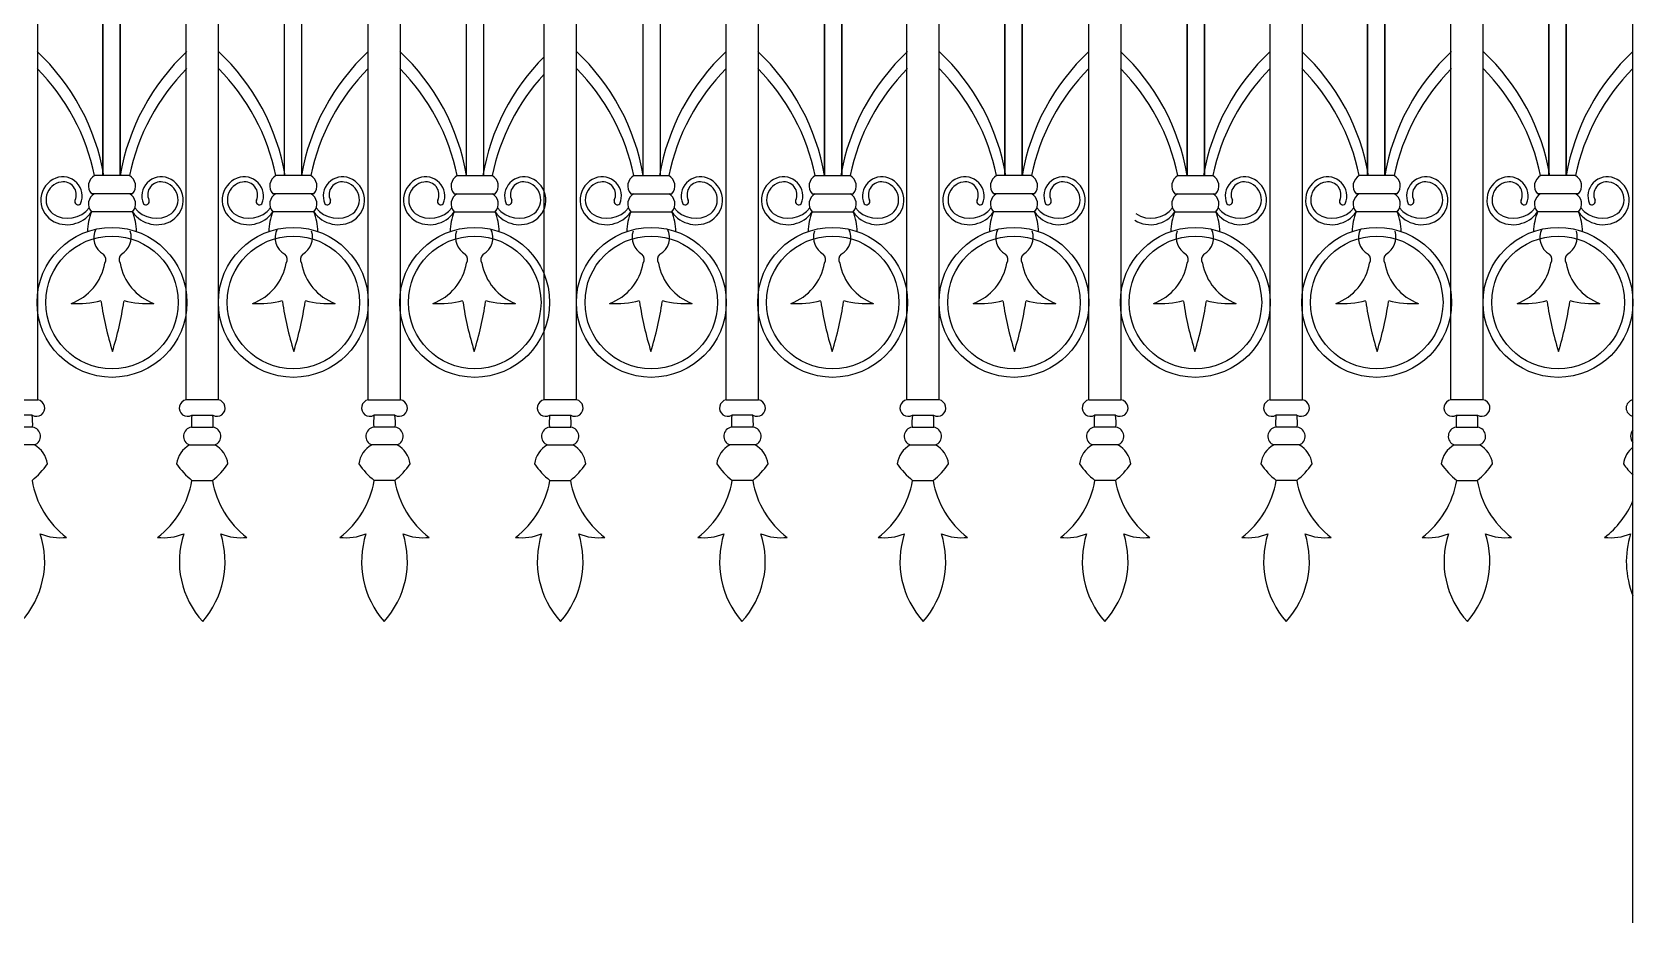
# Model space of a CAD drawing. Extents: x 2810 to 4263, y 1706 to 2808.
# Drawn here: x 3521 to 4263, y 1706 to 2119 of the extents above; entities that cross this region are included whole.
import ezdxf

# ---------------------------------------------------------------- set-up
doc = ezdxf.new("R2010")
doc.units = 0
doc.header["$LTSCALE"] = 0.85
doc.header["$MEASUREMENT"] = 0
for name, color, linetype in [('3', 3, 'CONTINUOUS'), ('4', 4, 'CONTINUOUS'), ('7', 7, 'CONTINUOUS')]:
    doc.layers.add(name, color=color, linetype=linetype)

msp = doc.modelspace()

# ---------------------------------------------------------------- linework, layer by layer
at = {"layer": '3'}
for p, q in [((4263.19, 1706.25), (4263.19, 2807.75)), ((3638.14, 2539.31), (3638.14, 2052.4)), ((3646.14, 2539.31), (3646.14, 2052.4)), ((3722.59, 2052.4), (3722.59, 2539.31)), ((3730.59, 2052.4), (3730.59, 2539.31)), ((3804.45, 2052.4), (3804.45, 2539.31)), ((3812.45, 2052.4), (3812.45, 2539.31)), ((3554.1, 2463.82), (3554.1, 2052.4)), ((3554.1, 2052.4), (3554.1, 2463.82)), ((3562.1, 2463.82), (3562.1, 2052.4)), ((3562.1, 2052.4), (3562.1, 2463.82)), ((3888.49, 2052.4), (3888.49, 2463.82)), ((3888.49, 2463.82), (3888.49, 2052.4)), ((3896.49, 2052.4), (3896.49, 2463.82)), ((3896.49, 2463.82), (3896.49, 2052.4)), ((3972.13, 2463.82), (3972.13, 2052.4)), ((3972.13, 2052.4), (3972.13, 2463.82)), ((3980.13, 2463.82), (3980.13, 2052.4)), ((3980.13, 2052.4), (3980.13, 2463.82)), ((4056.58, 2052.4), (4056.58, 2463.82)), ((4056.58, 2463.82), (4056.58, 2052.4)), ((4064.58, 2052.4), (4064.58, 2463.82)), ((4064.58, 2463.82), (4064.58, 2052.4)), ((4140.22, 2463.82), (4140.22, 2052.4)), ((4140.22, 2052.4), (4140.22, 2463.82)), ((4148.22, 2463.82), (4148.22, 2052.4)), ((4148.22, 2052.4), (4148.22, 2463.82)), ((4224.26, 2463.82), (4224.26, 2052.4)), ((4224.26, 2052.4), (4224.26, 2463.82)), ((4232.26, 2463.82), (4232.26, 2052.4)), ((4232.26, 2052.4), (4232.26, 2463.82)), ((3566.38, 2052.4), (3550.22, 2052.4)), ((3650.42, 2052.4), (3634.26, 2052.4)), ((3718.31, 2052.4), (3734.47, 2052.4)), ((3800.16, 2052.4), (3816.32, 2052.4)), ((3884.21, 2052.4), (3900.37, 2052.4)), ((3984.41, 2052.4), (3968.25, 2052.4)), ((4052.3, 2052.4), (4068.46, 2052.4)), ((4152.5, 2052.4), (4136.34, 2052.4)), ((4236.55, 2052.4), (4220.39, 2052.4)), ((3567.81, 2044.04), (3548.79, 2044.04)), ((3566.38, 2044.04), (3550.22, 2044.04)), ((3651.85, 2044.04), (3632.84, 2044.04)), ((3650.42, 2044.04), (3634.26, 2044.04)), ((3716.88, 2044.04), (3735.9, 2044.04)), ((3718.31, 2044.04), (3734.47, 2044.04)), ((3798.74, 2044.04), (3817.75, 2044.04)), ((3800.16, 2044.04), (3816.32, 2044.04)), ((3882.78, 2044.04), (3901.79, 2044.04)), ((3884.21, 2044.04), (3900.37, 2044.04)), ((3985.84, 2044.04), (3966.83, 2044.04)), ((3984.41, 2044.04), (3968.25, 2044.04)), ((4050.87, 2044.04), (4069.88, 2044.04)), ((4052.3, 2044.04), (4068.46, 2044.04)), ((4153.93, 2044.04), (4134.92, 2044.04)), ((4152.5, 2044.04), (4136.34, 2044.04)), ((4237.97, 2044.04), (4218.96, 2044.04)), ((4236.55, 2044.04), (4220.39, 2044.04)), ((3567.81, 2035.67), (3548.79, 2035.67)), ((3651.85, 2035.67), (3632.84, 2035.67)), ((3716.88, 2035.67), (3735.9, 2035.67)), ((3798.74, 2035.67), (3817.75, 2035.67)), ((3882.78, 2035.67), (3901.79, 2035.67)), ((3985.84, 2035.67), (3966.83, 2035.67)), ((4050.87, 2035.67), (4069.88, 2035.67)), ((4153.93, 2035.67), (4134.92, 2035.67)), ((4237.97, 2035.67), (4218.96, 2035.67)), ((3521.36, 1941.45), (3511.6, 1941.45)), ((3595.24, 1941.45), (3605, 1941.45)), ((3689.45, 1941.45), (3679.69, 1941.45)), ((3761.14, 1941.45), (3770.9, 1941.45)), ((3855.35, 1941.45), (3845.59, 1941.45)), ((3929.23, 1941.45), (3938.99, 1941.45)), ((4023.44, 1941.45), (4013.68, 1941.45)), ((4107.48, 1941.45), (4097.72, 1941.45)), ((4181.36, 1941.45), (4191.12, 1941.45)), ((3521.48, 1935.92), (3511.48, 1935.92)), ((3595.12, 1935.92), (3605.12, 1935.92)), ((3689.57, 1935.92), (3679.57, 1935.92)), ((3761.02, 1935.92), (3771.02, 1935.92)), ((3855.47, 1935.92), (3845.47, 1935.92)), ((3929.11, 1935.92), (3939.11, 1935.92)), ((4023.56, 1935.92), (4013.56, 1935.92)), ((4107.6, 1935.92), (4097.6, 1935.92)), ((4181.24, 1935.92), (4191.24, 1935.92)), ((3522.33, 1927.68), (3510.63, 1927.68)), ((3594.27, 1927.68), (3605.97, 1927.68)), ((3690.42, 1927.68), (3678.72, 1927.68)), ((3760.17, 1927.68), (3771.87, 1927.68)), ((3856.32, 1927.68), (3844.62, 1927.68)), ((3928.26, 1927.68), (3939.96, 1927.68)), ((4024.41, 1927.68), (4012.71, 1927.68)), ((4108.45, 1927.68), (4096.75, 1927.68)), ((4180.39, 1927.68), (4192.09, 1927.68)), ((3595.37, 1911.2), (3604.87, 1911.2)), ((3689.32, 1911.2), (3679.82, 1911.2)), ((3761.26, 1911.2), (3770.77, 1911.2)), ((3855.22, 1911.2), (3845.72, 1911.2)), ((3929.35, 1911.2), (3938.86, 1911.2)), ((4023.31, 1911.2), (4013.81, 1911.2)), ((4107.36, 1911.2), (4097.85, 1911.2)), ((4181.49, 1911.2), (4190.99, 1911.2))]:
    msp.add_line(p, q, dxfattribs=at)
for centre, radius in [((3558.3, 1993.7), 34.73), ((3642.34, 1993.7), 34.73), ((3726.39, 1993.7), 34.73), ((3808.24, 1993.7), 34.73), ((3892.29, 1993.7), 34.73), ((3976.33, 1993.7), 34.73), ((4060.38, 1993.7), 34.73), ((4144.42, 1993.7), 34.73), ((4228.47, 1993.7), 34.73), ((3558.3, 1993.7), 30.73), ((3642.34, 1993.7), 30.73), ((3726.39, 1993.7), 30.73), ((3808.24, 1993.7), 30.73), ((3892.29, 1993.7), 30.73), ((3976.33, 1993.7), 30.73), ((4060.38, 1993.7), 30.73), ((4144.42, 1993.7), 30.73), ((4228.47, 1993.7), 30.73)]:
    msp.add_circle(centre, radius, dxfattribs=at)
for centre, radius, start, end in [((3454.01, 2035.48), 101.91, 9.55887, 46.95195), ((3662.59, 2035.48), 101.91, 133.04805, 170.44113), ((3538.06, 2035.48), 101.91, 9.55887, 46.95195), ((3746.63, 2035.48), 101.91, 133.04805, 170.44113), ((3622.1, 2035.48), 101.91, 9.55887, 46.95195), ((3830.68, 2035.48), 101.91, 135.08128, 170.44113), ((3703.95, 2035.48), 101.91, 9.55887, 46.95195), ((3912.53, 2035.48), 101.91, 133.04805, 170.44113), ((3788, 2035.48), 101.91, 9.55887, 46.95195), ((3996.57, 2035.48), 101.91, 133.04805, 170.44113), ((3872.05, 2035.48), 101.91, 9.55887, 46.95195), ((4080.62, 2035.48), 101.91, 133.04805, 170.44113), ((3956.09, 2035.48), 101.91, 9.55887, 46.95195), ((4164.66, 2035.48), 101.91, 133.04805, 170.44113), ((4040.14, 2035.48), 101.91, 9.55887, 46.95195), ((4248.71, 2035.48), 101.91, 133.04805, 170.44113), ((4124.18, 2035.48), 101.91, 9.55887, 46.95195), ((4332.76, 2035.48), 101.91, 133.04805, 170.44113), ((3452.89, 2032.19), 99.4, 11.73218, 44.67935), ((3663.7, 2032.19), 99.4, 135.32065, 168.26782), ((3536.94, 2032.19), 99.4, 11.73218, 44.67935), ((3747.75, 2032.19), 99.4, 135.32065, 168.26782), ((3620.98, 2032.19), 99.4, 11.73218, 44.67935), ((3702.84, 2032.19), 99.4, 11.73218, 44.67935), ((3913.65, 2032.19), 99.4, 135.32065, 168.26782), ((3786.88, 2032.19), 99.4, 11.73218, 44.67935), ((3997.69, 2032.19), 99.4, 135.32065, 168.26782), ((3870.93, 2032.19), 99.4, 11.73218, 44.67935), ((4081.74, 2032.19), 99.4, 135.32065, 168.26782), ((3954.97, 2032.19), 99.4, 11.73218, 44.67935), ((4165.78, 2032.19), 99.4, 135.32065, 168.26782), ((4039.02, 2032.19), 99.4, 11.73218, 44.67935), ((4249.83, 2032.19), 99.4, 135.32065, 168.26782), ((4123.06, 2032.19), 99.4, 11.73218, 44.67935), ((4333.87, 2032.19), 99.4, 135.32065, 168.26782), ((3831.79, 2032.19), 99.4, 137.49285, 168.26782), ((3536.4, 2040.98), 11.08, 111.7387, 236.70561), ((3536.02, 2041.23), 8.31, 98.83803, 230.72829), ((3535.51, 2042.93), 8.94, 336.81192, 111.06116), ((3535.81, 2043.61), 5.93, 334.38191, 100.3184), ((3552.75, 2047.67), 5.37, 118.15243, 222.4921), ((3563.85, 2047.67), 5.37, 317.5079, 61.84757), ((3581.09, 2042.93), 8.94, 68.93884, 203.18808), ((3580.79, 2043.61), 5.93, 79.6816, 205.61809), ((3580.58, 2041.23), 8.31, 309.27171, 81.16197), ((3580.19, 2040.98), 11.08, 303.29439, 68.2613), ((3580.19, 2040.98), 11.08, 303.29439, 68.2613), ((3620.45, 2040.98), 11.08, 111.7387, 236.70561), ((3620.07, 2041.23), 8.31, 98.83803, 230.72829), ((3619.56, 2042.93), 8.94, 336.81192, 111.06116), ((3619.85, 2043.61), 5.93, 334.38191, 100.3184), ((3636.8, 2047.67), 5.37, 118.15243, 222.4921), ((3647.89, 2047.67), 5.37, 317.5079, 61.84757), ((3665.13, 2042.93), 8.94, 68.93884, 203.18808), ((3664.84, 2043.61), 5.93, 79.6816, 205.61809), ((3664.62, 2041.23), 8.31, 309.27171, 81.16197), ((3664.24, 2040.98), 11.08, 303.29439, 68.2613), ((3704.49, 2040.98), 11.08, 111.7387, 236.70561), ((3704.11, 2041.23), 8.31, 98.83803, 230.72829), ((3703.6, 2042.93), 8.94, 336.81192, 111.06116), ((3703.9, 2043.61), 5.93, 334.38191, 100.3184), ((3720.84, 2047.67), 5.37, 118.15243, 222.4921), ((3731.94, 2047.67), 5.37, 317.5079, 61.84757), ((3749.18, 2042.93), 8.94, 68.93884, 203.18808), ((3748.88, 2043.61), 5.93, 79.6816, 205.61809), ((3748.67, 2041.23), 8.31, 309.27171, 81.16197), ((3748.28, 2040.98), 11.08, 303.29439, 68.2613), ((3786.35, 2040.98), 11.08, 111.7387, 236.70561), ((3785.97, 2041.23), 8.31, 98.83803, 230.72829), ((3785.46, 2042.93), 8.94, 336.81192, 111.06116), ((3785.75, 2043.61), 5.93, 334.38191, 100.3184), ((3802.7, 2047.67), 5.37, 118.15243, 222.4921), ((3813.79, 2047.67), 5.37, 317.5079, 61.84757), ((3831.03, 2042.93), 8.94, 68.93884, 203.18808), ((3830.73, 2043.61), 5.93, 79.6816, 205.61809), ((3830.52, 2041.23), 8.31, 309.27171, 81.16197), ((3830.14, 2040.98), 11.08, 303.29439, 68.2613), ((3870.39, 2040.98), 11.08, 111.7387, 236.70561), ((3870.39, 2040.98), 11.08, 111.7387, 236.70561), ((3870.01, 2041.23), 8.31, 98.83803, 230.72829), ((3869.5, 2042.93), 8.94, 336.81192, 111.06116), ((3869.8, 2043.61), 5.93, 334.38191, 100.3184), ((3886.74, 2047.67), 5.37, 118.15243, 222.4921), ((3897.83, 2047.67), 5.37, 317.5079, 61.84757), ((3915.07, 2042.93), 8.94, 68.93884, 203.18808), ((3914.78, 2043.61), 5.93, 79.6816, 205.61809), ((3914.56, 2041.23), 8.31, 309.27171, 81.16197), ((3914.18, 2040.98), 11.08, 303.29439, 68.2613), ((3954.44, 2040.98), 11.08, 111.7387, 236.70561), ((3954.06, 2041.23), 8.31, 98.83803, 230.72829), ((3953.55, 2042.93), 8.94, 336.81192, 111.06116), ((3953.84, 2043.61), 5.93, 334.38191, 100.3184), ((3970.79, 2047.67), 5.37, 118.15243, 222.4921), ((3981.88, 2047.67), 5.37, 317.5079, 61.84757), ((3999.12, 2042.93), 8.94, 68.93884, 203.18808), ((3998.82, 2043.61), 5.93, 79.6816, 205.61809), ((3998.61, 2041.23), 8.31, 309.27171, 81.16197), ((3998.23, 2040.98), 11.08, 303.29439, 68.2613), ((4054.83, 2047.67), 5.37, 118.15243, 222.4921), ((4065.92, 2047.67), 5.37, 317.5079, 61.84757), ((4083.16, 2042.93), 8.94, 68.93884, 203.18808), ((4082.87, 2043.61), 5.93, 79.6816, 205.61809), ((4082.65, 2041.23), 8.31, 309.27171, 81.16197), ((4082.27, 2040.98), 11.08, 303.29439, 68.2613), ((4122.53, 2040.98), 11.08, 111.7387, 236.70561), ((4122.15, 2041.23), 8.31, 98.83803, 230.72829), ((4121.64, 2042.93), 8.94, 336.81192, 111.06116), ((4121.93, 2043.61), 5.93, 334.38191, 100.3184), ((4138.88, 2047.67), 5.37, 118.15243, 222.4921), ((4149.97, 2047.67), 5.37, 317.5079, 61.84757), ((4167.21, 2042.93), 8.94, 68.93884, 203.18808), ((4166.91, 2043.61), 5.93, 79.6816, 205.61809), ((4166.7, 2041.23), 8.31, 309.27171, 81.16197), ((4166.32, 2040.98), 11.08, 303.29439, 68.2613), ((4166.32, 2040.98), 11.08, 303.29439, 68.2613), ((4206.57, 2040.98), 11.08, 111.7387, 236.70561), ((4206.19, 2041.23), 8.31, 98.83803, 230.72829), ((4205.68, 2042.93), 8.94, 336.81192, 111.06116), ((4205.98, 2043.61), 5.93, 334.38191, 100.3184), ((4222.92, 2047.67), 5.37, 118.15243, 222.4921), ((4234.01, 2047.67), 5.37, 317.5079, 61.84757), ((4251.25, 2042.93), 8.94, 68.93884, 203.18808), ((4250.96, 2043.61), 5.93, 79.6816, 205.61809), ((4250.74, 2041.23), 8.31, 309.27171, 81.16197), ((4250.36, 2040.98), 11.08, 303.29439, 68.2613), ((3542.6, 2040.48), 1.56, 158.60259, 316.55106), ((3552.75, 2039.3), 5.37, 118.15243, 222.4921), ((3563.85, 2039.3), 5.37, 317.5079, 61.84757), ((3574, 2040.48), 1.56, 223.44894, 21.39741), ((3626.65, 2040.48), 1.56, 158.60259, 316.55106), ((3636.8, 2039.3), 5.37, 118.15243, 222.4921), ((3647.89, 2039.3), 5.37, 317.5079, 61.84757), ((3658.04, 2040.48), 1.56, 223.44894, 21.39741), ((3710.69, 2040.48), 1.56, 158.60259, 316.55106), ((3720.84, 2039.3), 5.37, 118.15243, 222.4921), ((3731.94, 2039.3), 5.37, 317.5079, 61.84757), ((3742.09, 2040.48), 1.56, 223.44894, 21.39741), ((3792.55, 2040.48), 1.56, 158.60259, 316.55106), ((3802.7, 2039.3), 5.37, 118.15243, 222.4921), ((3813.79, 2039.3), 5.37, 317.5079, 61.84757), ((3823.94, 2040.48), 1.56, 223.44894, 21.39741), ((3876.59, 2040.48), 1.56, 158.60259, 316.55106), ((3886.74, 2039.3), 5.37, 118.15243, 222.4921), ((3897.83, 2039.3), 5.37, 317.5079, 61.84757), ((3907.98, 2040.48), 1.56, 223.44894, 21.39741), ((3960.64, 2040.48), 1.56, 158.60259, 316.55106), ((3970.79, 2039.3), 5.37, 118.15243, 222.4921), ((3981.88, 2039.3), 5.37, 317.5079, 61.84757), ((3992.03, 2040.48), 1.56, 223.44894, 21.39741), ((4054.83, 2039.3), 5.37, 118.15243, 222.4921), ((4065.92, 2039.3), 5.37, 317.5079, 61.84757), ((4076.07, 2040.48), 1.56, 223.44894, 21.39741), ((4128.73, 2040.48), 1.56, 158.60259, 316.55106), ((4138.88, 2039.3), 5.37, 118.15243, 222.4921), ((4149.97, 2039.3), 5.37, 317.5079, 61.84757), ((4160.12, 2040.48), 1.56, 223.44894, 21.39741), ((4212.77, 2040.48), 1.56, 158.60259, 316.55106), ((4222.92, 2039.3), 5.37, 118.15243, 222.4921), ((4234.01, 2039.3), 5.37, 317.5079, 61.84757), ((4244.16, 2040.48), 1.56, 223.44894, 21.39741), ((3537.49, 2043.35), 13.66, 238.33915, 325.83608), ((3537.8, 2045.21), 12.57, 235.92856, 322.98476), ((3579.11, 2043.35), 13.66, 214.16392, 301.66085), ((3578.8, 2045.21), 12.57, 217.01524, 304.07144), ((3621.53, 2043.35), 13.66, 238.33915, 325.83608), ((3621.85, 2045.21), 12.57, 235.92856, 322.98476), ((3663.15, 2043.35), 13.66, 214.16392, 301.66085), ((3662.84, 2045.21), 12.57, 217.01524, 304.07144), ((3705.58, 2043.35), 13.66, 238.33915, 325.83608), ((3705.89, 2045.21), 12.57, 235.92856, 322.98476), ((3747.2, 2043.35), 13.66, 214.16392, 301.66085), ((3746.89, 2045.21), 12.57, 217.01524, 304.07144), ((3787.43, 2043.35), 13.66, 238.33915, 325.83608), ((3787.75, 2045.21), 12.57, 235.92856, 322.98476), ((3829.05, 2043.35), 13.66, 214.16392, 301.66085), ((3828.74, 2045.21), 12.57, 217.01524, 304.07144), ((3871.48, 2043.35), 13.66, 238.33915, 325.83608), ((3871.79, 2045.21), 12.57, 235.92856, 322.98476), ((3913.1, 2043.35), 13.66, 214.16392, 301.66085), ((3912.78, 2045.21), 12.57, 217.01524, 304.07144), ((3955.52, 2043.35), 13.66, 238.33915, 325.83608), ((3955.84, 2045.21), 12.57, 235.92856, 322.98476), ((3997.14, 2043.35), 13.66, 214.16392, 301.66085), ((3996.83, 2045.21), 12.57, 217.01524, 304.07144), ((4039.57, 2043.35), 13.66, 238.33915, 325.83608), ((4039.88, 2045.21), 12.57, 235.92856, 322.98476), ((4081.19, 2043.35), 13.66, 214.16392, 301.66085), ((4080.87, 2045.21), 12.57, 217.01524, 304.07144), ((4123.61, 2043.35), 13.66, 238.33915, 325.83608), ((4123.93, 2045.21), 12.57, 235.92856, 322.98476), ((4165.23, 2043.35), 13.66, 214.16392, 301.66085), ((4164.92, 2045.21), 12.57, 217.01524, 304.07144), ((4207.66, 2043.35), 13.66, 238.33915, 325.83608), ((4207.97, 2045.21), 12.57, 235.92856, 322.98476), ((4249.28, 2043.35), 13.66, 214.16392, 301.66085), ((4248.96, 2045.21), 12.57, 217.01524, 304.07144), ((3558.67, 2023.71), 8.81, 153.58844, 240.47278), ((3558.21, 2023.86), 9.01, 299.75277, 17.92441), ((3642.71, 2023.71), 8.81, 153.58844, 240.47278), ((3642.26, 2023.86), 9.01, 299.75277, 17.92441), ((3726.47, 2023.86), 9.01, 162.07559, 240.24723), ((3726.02, 2023.71), 8.81, 299.52722, 26.41156), ((3808.33, 2023.86), 9.01, 162.07559, 240.24723), ((3807.87, 2023.71), 8.81, 299.52722, 26.41156), ((3892.37, 2023.86), 9.01, 162.07559, 240.24723), ((3891.92, 2023.71), 8.81, 299.52722, 26.41156), ((3976.7, 2023.71), 8.81, 153.58844, 240.47278), ((3976.25, 2023.86), 9.01, 299.75277, 17.92441), ((4060.46, 2023.86), 9.01, 162.07559, 240.24723), ((4060.01, 2023.71), 8.81, 299.52722, 26.41156), ((4144.79, 2023.71), 8.81, 153.58844, 240.47278), ((4144.34, 2023.86), 9.01, 299.75277, 17.92441), ((4228.84, 2023.71), 8.81, 153.58844, 240.47278), ((4228.38, 2023.86), 9.01, 299.75277, 17.92441), ((3530.72, 2016.29), 24.67, 290.54373, 349.67821), ((3552.2, 2013.57), 3.26, 328.59197, 49.36437), ((3564.81, 2013.57), 3.26, 130.63563, 211.40803), ((3586.3, 2016.29), 24.67, 190.32179, 249.45627), ((3614.76, 2016.29), 24.67, 290.54373, 349.67821), ((3636.25, 2013.57), 3.26, 328.59197, 49.36437), ((3648.85, 2013.57), 3.26, 130.63563, 211.40803), ((3670.34, 2016.29), 24.67, 190.32179, 249.45627), ((3698.39, 2016.29), 24.67, 290.54373, 349.67821), ((3719.88, 2013.57), 3.26, 328.59197, 49.36437), ((3732.49, 2013.57), 3.26, 130.63563, 211.40803), ((3753.97, 2016.29), 24.67, 190.32179, 249.45627), ((3780.25, 2016.29), 24.67, 290.54373, 349.67821), ((3801.73, 2013.57), 3.26, 328.59197, 49.36437), ((3814.34, 2013.57), 3.26, 130.63563, 211.40803), ((3835.83, 2016.29), 24.67, 190.32179, 249.45627), ((3864.29, 2016.29), 24.67, 290.54373, 349.67821), ((3885.78, 2013.57), 3.26, 328.59197, 49.36437), ((3898.38, 2013.57), 3.26, 130.63563, 211.40803), ((3919.87, 2016.29), 24.67, 190.32179, 249.45627), ((3948.75, 2016.29), 24.67, 290.54373, 349.67821), ((3970.24, 2013.57), 3.26, 328.59197, 49.36437), ((3982.84, 2013.57), 3.26, 130.63563, 211.40803), ((4004.33, 2016.29), 24.67, 190.32179, 249.45627), ((4032.38, 2016.29), 24.67, 290.54373, 349.67821), ((4053.87, 2013.57), 3.26, 328.59197, 49.36437), ((4066.47, 2013.57), 3.26, 130.63563, 211.40803), ((4087.96, 2016.29), 24.67, 190.32179, 249.45627), ((4116.84, 2016.29), 24.67, 290.54373, 349.67821), ((4138.33, 2013.57), 3.26, 328.59197, 49.36437), ((4150.93, 2013.57), 3.26, 130.63563, 211.40803), ((4172.42, 2016.29), 24.67, 190.32179, 249.45627), ((4200.88, 2016.29), 24.67, 290.54373, 349.67821), ((4222.37, 2013.57), 3.26, 328.59197, 49.36437), ((4234.98, 2013.57), 3.26, 130.63563, 211.40803), ((4256.46, 2016.29), 24.67, 190.32179, 249.45627), ((3542.01, 2038.9), 45.79, 266.69614, 284.17785), ((3706.31, 2016.93), 154.78, 188.49659, 197.26854), ((3410.71, 2016.93), 154.78, 342.73146, 351.50341), ((3575, 2038.9), 45.79, 255.82215, 273.30386), ((3626.06, 2038.9), 45.79, 266.69614, 284.17785), ((3790.35, 2016.93), 154.78, 188.49659, 197.26854), ((3494.75, 2016.93), 154.78, 342.73146, 351.50341), ((3659.04, 2038.9), 45.79, 255.82215, 273.30386), ((3709.69, 2038.9), 45.79, 266.69614, 284.17785), ((3873.98, 2016.93), 154.78, 188.49659, 197.26854), ((3578.38, 2016.93), 154.78, 342.73146, 351.50341), ((3742.68, 2038.9), 45.79, 255.82215, 273.30386), ((3791.54, 2038.9), 45.79, 266.69614, 284.17785), ((3955.84, 2016.93), 154.78, 188.49659, 197.26854), ((3660.24, 2016.93), 154.78, 342.73146, 351.50341), ((3824.53, 2038.9), 45.79, 255.82215, 273.30386), ((3875.59, 2038.9), 45.79, 266.69614, 284.17785), ((4039.88, 2016.93), 154.78, 188.49659, 197.26854), ((3744.28, 2016.93), 154.78, 342.73146, 351.50341), ((3908.57, 2038.9), 45.79, 255.82215, 273.30386), ((3960.04, 2038.9), 45.79, 266.69614, 284.17785), ((4124.34, 2016.93), 154.78, 188.49659, 197.26854), ((3828.74, 2016.93), 154.78, 342.73146, 351.50341), ((3993.03, 2038.9), 45.79, 255.82215, 273.30386), ((4043.68, 2038.9), 45.79, 266.69614, 284.17785), ((4207.97, 2016.93), 154.78, 188.49659, 197.26854), ((3912.37, 2016.93), 154.78, 342.73146, 351.50341), ((4076.67, 2038.9), 45.79, 255.82215, 273.30386), ((4128.14, 2038.9), 45.79, 266.69614, 284.17785), ((4292.43, 2016.93), 154.78, 188.49659, 197.26854), ((3996.83, 2016.93), 154.78, 342.73146, 351.50341), ((4161.12, 2038.9), 45.79, 255.82215, 273.30386), ((4212.18, 2038.9), 45.79, 266.69614, 284.17785), ((4376.47, 2016.93), 154.78, 188.49659, 197.26854), ((4080.87, 2016.93), 154.78, 342.73146, 351.50341), ((4245.17, 2038.9), 45.79, 255.82215, 273.30386)]:
    msp.add_arc(centre, radius, start, end, dxfattribs=at)
at = {"layer": '4'}
for p, q in [((3523.98, 1948.55), (3523.98, 2224.73)), ((3592.62, 1948.55), (3592.62, 2224.73)), ((3607.62, 1948.55), (3607.62, 2224.73)), ((3677.07, 1948.55), (3677.07, 2224.73)), ((3692.07, 1948.55), (3692.07, 2224.73)), ((3758.52, 1948.55), (3758.52, 2224.73)), ((3773.52, 1948.55), (3773.52, 2224.73)), ((3842.97, 1948.55), (3842.97, 2224.73)), ((3857.97, 1948.55), (3857.97, 2224.73)), ((3926.61, 1948.55), (3926.61, 2224.73)), ((3941.61, 1948.55), (3941.61, 2224.73)), ((4011.06, 1948.55), (4011.06, 2224.73)), ((4026.06, 1948.55), (4026.06, 2224.73)), ((4095.1, 1948.55), (4095.1, 2224.73)), ((4110.1, 1948.55), (4110.1, 2224.73)), ((4178.74, 1948.55), (4178.74, 2224.73)), ((4193.74, 1948.55), (4193.74, 2224.73)), ((4263.19, 1948.55), (4263.19, 2224.73))]:
    msp.add_line(p, q, dxfattribs=at)
for centre, radius, start, end in [((3574.75, 2025.57), 27.85, 158.72137, 178.07795), ((3541.85, 2025.57), 27.85, 1.92205, 21.27863), ((3658.79, 2025.57), 27.85, 158.72137, 178.07795), ((3625.9, 2025.57), 27.85, 1.92205, 21.27863), ((3742.84, 2025.57), 27.85, 158.72137, 178.07795), ((3709.94, 2025.57), 27.85, 1.92205, 21.27863), ((3824.69, 2025.57), 27.85, 158.72137, 178.07795), ((3791.79, 2025.57), 27.85, 1.92205, 21.27863), ((3908.74, 2025.57), 27.85, 158.72137, 178.07795), ((3875.84, 2025.57), 27.85, 1.92205, 21.27863), ((3992.78, 2025.57), 27.85, 158.72137, 178.07795), ((3959.88, 2025.57), 27.85, 1.92205, 21.27863), ((4076.83, 2025.57), 27.85, 158.72137, 178.07795), ((4043.93, 2025.57), 27.85, 1.92205, 21.27863), ((4160.87, 2025.57), 27.85, 158.72137, 178.07795), ((4127.97, 2025.57), 27.85, 1.92205, 21.27863), ((4244.92, 2025.57), 27.85, 158.72137, 178.07795), ((4212.02, 2025.57), 27.85, 1.92205, 21.27863), ((3523.28, 1944.77), 3.84, 239.97972, 79.46423), ((3593.32, 1944.77), 3.84, 100.53577, 300.02028), ((3606.92, 1944.77), 3.84, 239.97972, 79.46423), ((3677.77, 1944.77), 3.84, 100.53577, 300.02028), ((3691.37, 1944.77), 3.84, 239.97972, 79.46423), ((3759.22, 1944.77), 3.84, 100.53577, 300.02028), ((3772.82, 1944.77), 3.84, 239.97972, 79.46423), ((3843.67, 1944.77), 3.84, 100.53577, 300.02028), ((3857.27, 1944.77), 3.84, 239.97972, 79.46423), ((3927.31, 1944.77), 3.84, 100.53577, 300.02028), ((3940.91, 1944.77), 3.84, 239.97972, 79.46423), ((4011.76, 1944.77), 3.84, 100.53577, 300.02028), ((4025.36, 1944.77), 3.84, 239.97972, 79.46423), ((4095.8, 1944.77), 3.84, 100.53577, 300.02028), ((4109.4, 1944.77), 3.84, 239.97972, 79.46423), ((4179.44, 1944.77), 3.84, 100.53577, 300.02028), ((4193.04, 1944.77), 3.84, 239.97972, 79.46423), ((4263.89, 1944.77), 3.84, 100.53577, 259.46423), ((3487.79, 1937.96), 33.75, 356.5302, 5.9429), ((3628.81, 1937.96), 33.75, 174.0571, 183.4698), ((3571.43, 1937.96), 33.75, 356.5302, 5.9429), ((3713.26, 1937.96), 33.75, 174.0571, 183.4698), ((3655.88, 1937.96), 33.75, 356.5302, 5.9429), ((3794.7, 1937.96), 33.75, 174.0571, 183.4698), ((3737.33, 1937.96), 33.75, 356.5302, 5.9429), ((3879.15, 1937.96), 33.75, 174.0571, 183.4698), ((3821.78, 1937.96), 33.75, 356.5302, 5.9429), ((3962.79, 1937.96), 33.75, 174.0571, 183.4698), ((3905.42, 1937.96), 33.75, 356.5302, 5.9429), ((4047.24, 1937.96), 33.75, 174.0571, 183.4698), ((3989.87, 1937.96), 33.75, 356.5302, 5.9429), ((4131.29, 1937.96), 33.75, 174.0571, 183.4698), ((4073.92, 1937.96), 33.75, 356.5302, 5.9429), ((4214.93, 1937.96), 33.75, 174.0571, 183.4698), ((4157.56, 1937.96), 33.75, 356.5302, 5.9429), ((3520.84, 1931.69), 4.28, 290.36505, 81.46027), ((3595.76, 1931.69), 4.28, 98.53973, 249.63495), ((3604.48, 1931.69), 4.28, 290.36505, 81.46027), ((3680.21, 1931.69), 4.28, 98.53973, 249.63495), ((3688.93, 1931.69), 4.28, 290.36505, 81.46027), ((3761.65, 1931.69), 4.28, 98.53973, 249.63495), ((3770.38, 1931.69), 4.28, 290.36505, 81.46027), ((3846.1, 1931.69), 4.28, 98.53973, 249.63495), ((3854.83, 1931.69), 4.28, 290.36505, 81.46027), ((3929.74, 1931.69), 4.28, 98.53973, 249.63495), ((3938.47, 1931.69), 4.28, 290.36505, 81.46027), ((4014.19, 1931.69), 4.28, 98.53973, 249.63495), ((4022.92, 1931.69), 4.28, 290.36505, 81.46027), ((4098.24, 1931.69), 4.28, 98.53973, 249.63495), ((4106.97, 1931.69), 4.28, 290.36505, 81.46027), ((4181.88, 1931.69), 4.28, 98.53973, 249.63495), ((4190.61, 1931.69), 4.28, 290.36505, 81.46027), ((4266.33, 1931.69), 4.28, 137.18179, 222.81821), ((3516.95, 1917.5), 11.51, 6.92213, 62.12733), ((3599.65, 1917.5), 11.51, 117.87267, 173.07787), ((3600.59, 1917.5), 11.51, 6.92213, 62.12733), ((3684.1, 1917.5), 11.51, 117.87267, 173.07787), ((3685.04, 1917.5), 11.51, 6.92213, 62.12733), ((3765.55, 1917.5), 11.51, 117.87267, 173.07787), ((3766.49, 1917.5), 11.51, 6.92213, 62.12733), ((3850, 1917.5), 11.51, 117.87267, 173.07787), ((3850.94, 1917.5), 11.51, 6.92213, 62.12733), ((3933.64, 1917.5), 11.51, 117.87267, 173.07787), ((3934.58, 1917.5), 11.51, 6.92213, 62.12733), ((4018.09, 1917.5), 11.51, 117.87267, 173.07787), ((4019.03, 1917.5), 11.51, 6.92213, 62.12733), ((4102.13, 1917.5), 11.51, 117.87267, 173.07787), ((4103.07, 1917.5), 11.51, 6.92213, 62.12733), ((4185.77, 1917.5), 11.51, 117.87267, 173.07787), ((4186.71, 1917.5), 11.51, 6.92213, 62.12733), ((4270.22, 1917.5), 11.51, 127.64337, 173.07787), ((3497.9, 1940.05), 37.1, 308.97251, 325.23482), ((3618.7, 1940.05), 37.1, 214.76518, 231.02749), ((3581.54, 1940.05), 37.1, 308.97251, 325.23482), ((3703.15, 1940.05), 37.1, 214.76518, 231.02749), ((3665.99, 1940.05), 37.1, 308.97251, 325.23482), ((3784.6, 1940.05), 37.1, 214.76518, 231.02749), ((3747.44, 1940.05), 37.1, 308.97251, 325.23482), ((3869.05, 1940.05), 37.1, 214.76518, 231.02749), ((3831.89, 1940.05), 37.1, 308.97251, 325.23482), ((3952.69, 1940.05), 37.1, 214.76518, 231.02749), ((3915.53, 1940.05), 37.1, 308.97251, 325.23482), ((4037.14, 1940.05), 37.1, 214.76518, 231.02749), ((3999.98, 1940.05), 37.1, 308.97251, 325.23482), ((4121.18, 1940.05), 37.1, 214.76518, 231.02749), ((4084.02, 1940.05), 37.1, 308.97251, 325.23482), ((4204.82, 1940.05), 37.1, 214.76518, 231.02749), ((4167.66, 1940.05), 37.1, 308.97251, 325.23482), ((4289.27, 1940.05), 37.1, 214.76518, 225.33143), ((3562.54, 1918.18), 41.9, 189.58705, 232.72188), ((3554.06, 1918.18), 41.9, 307.27812, 350.41295), ((3646.18, 1918.18), 41.9, 189.58705, 232.72188), ((3638.51, 1918.18), 41.9, 307.27812, 350.41295), ((3730.63, 1918.18), 41.9, 189.58705, 232.72188), ((3719.95, 1918.18), 41.9, 307.27812, 350.41295), ((3812.08, 1918.18), 41.9, 189.58705, 232.72188), ((3804.4, 1918.18), 41.9, 307.27812, 350.41295), ((3896.53, 1918.18), 41.9, 189.58705, 232.72188), ((3888.04, 1918.18), 41.9, 307.27812, 350.41295), ((3980.17, 1918.18), 41.9, 189.58705, 232.72188), ((3972.5, 1918.18), 41.9, 307.27812, 350.41295), ((4064.62, 1918.18), 41.9, 189.58705, 232.72188), ((4056.54, 1918.18), 41.9, 307.27812, 350.41295), ((4148.67, 1918.18), 41.9, 189.58705, 232.72188), ((4140.18, 1918.18), 41.9, 307.27812, 350.41295), ((4232.31, 1918.18), 41.9, 189.58705, 232.72188), ((4224.63, 1918.18), 41.9, 307.27812, 336.99287), ((3485.81, 1873.73), 41.29, 317.5463, 18.01036), ((3534.42, 1909.86), 25.17, 248.21141, 276.26756), ((3582.18, 1909.86), 25.17, 263.73244, 291.78859), ((3630.79, 1873.73), 41.29, 161.98964, 222.4537), ((3568.26, 1873.66), 42.44, 319.05934, 17.59374), ((3618.06, 1909.86), 25.17, 248.21141, 276.26756), ((3666.63, 1909.86), 25.17, 263.73244, 291.78859), ((3716.42, 1873.66), 42.44, 162.40626, 220.94066), ((3653.9, 1873.73), 41.29, 317.5463, 18.01036), ((3702.51, 1909.86), 25.17, 248.21141, 276.26756), ((3748.08, 1909.86), 25.17, 263.73244, 291.78859), ((3796.68, 1873.73), 41.29, 161.98964, 222.4537), ((3734.16, 1873.66), 42.44, 319.05934, 17.59374), ((3783.96, 1909.86), 25.17, 248.21141, 276.26756), ((3832.53, 1909.86), 25.17, 263.73244, 291.78859), ((3882.32, 1873.66), 42.44, 162.40626, 220.94066), ((3819.8, 1873.73), 41.29, 317.5463, 18.01036), ((3868.41, 1909.86), 25.17, 248.21141, 276.26756), ((3916.17, 1909.86), 25.17, 263.73244, 291.78859), ((3964.77, 1873.73), 41.29, 161.98964, 222.4537), ((3902.25, 1873.66), 42.44, 319.05934, 17.59374), ((3952.05, 1909.86), 25.17, 248.21141, 276.26756), ((4000.62, 1909.86), 25.17, 263.73244, 291.78859), ((4050.41, 1873.66), 42.44, 162.40626, 220.94066), ((3987.89, 1873.73), 41.29, 317.5463, 18.01036), ((4036.5, 1909.86), 25.17, 248.21141, 276.26756), ((4084.66, 1909.86), 25.17, 263.73244, 291.78859), ((4134.46, 1873.66), 42.44, 162.40626, 220.94066), ((4071.94, 1873.73), 41.29, 317.5463, 18.01036), ((4120.54, 1909.86), 25.17, 248.21141, 276.26756), ((4168.3, 1909.86), 25.17, 263.73244, 291.78859), ((4216.91, 1873.73), 41.29, 161.98964, 222.4537), ((4154.39, 1873.66), 42.44, 319.05934, 17.59374), ((4204.18, 1909.86), 25.17, 248.21141, 276.26756), ((4252.75, 1909.86), 25.17, 263.73244, 291.78859), ((4302.55, 1873.66), 42.44, 162.40626, 201.97786)]:
    msp.add_arc(centre, radius, start, end, dxfattribs=at)
at = {"layer": '7'}
for p, q in [((3508.98, 1948.55), (3523.98, 1948.55)), ((3607.62, 1948.55), (3592.62, 1948.55)), ((3677.07, 1948.55), (3692.07, 1948.55)), ((3773.52, 1948.55), (3758.52, 1948.55)), ((3842.97, 1948.55), (3857.97, 1948.55)), ((3941.61, 1948.55), (3926.61, 1948.55)), ((4011.06, 1948.55), (4026.06, 1948.55)), ((4095.1, 1948.55), (4110.1, 1948.55)), ((4193.74, 1948.55), (4178.74, 1948.55))]:
    msp.add_line(p, q, dxfattribs=at)

doc.saveas('drawing.dxf')
